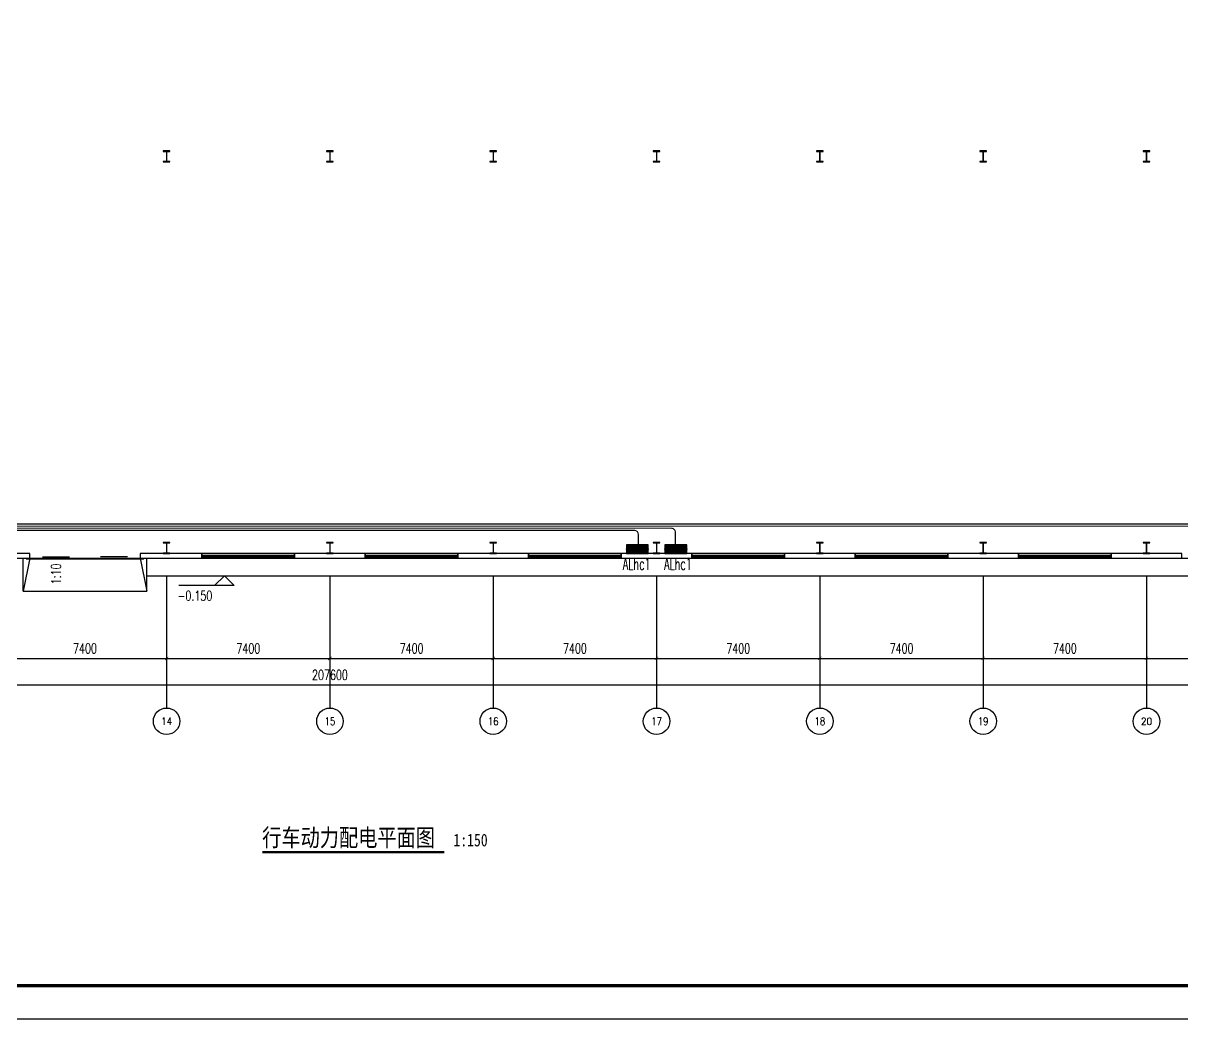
# Model space of a CAD drawing. Extents: x 1751103 to 2598738, y -609732 to 659428.
# Drawn here: x 2197548 to 2250048, y -166613 to -121485 of the extents above; entities that cross this region are included whole.
import ezdxf
from ezdxf.enums import TextEntityAlignment as Align

# ---------------------------------------------------------------- set-up
doc = ezdxf.new("R2010")
doc.units = 0
doc.header["$LTSCALE"] = 1000
doc.header["$MEASUREMENT"] = 0
doc.layers.get('0').update_dxf_attribs({"linetype": 'CONTINUOUS'})
doc.layers.get('DEFPOINTS').update_dxf_attribs({"linetype": 'CONTINUOUS'})
for name, color, linetype in [('AXIS', 3, 'CONTINUOUS'), ('AXIS_TEXT', 7, 'CONTINUOUS'), ('COLUMN', 99, 'CONTINUOUS'), ('DIM_ELEV', 3, 'CONTINUOUS'), ('DIM_SYMB', 3, 'CONTINUOUS'), ('EQUIP-箱柜', 3, 'CONTINUOUS'), ('GROUND', 2, 'CONTINUOUS'), ('PUB_TEXT', 7, 'CONTINUOUS'), ('PUB_TITLE', 4, 'CONTINUOUS'), ('STAIR', 2, 'CONTINUOUS'), ('TEL_SYMB', 3, 'CONTINUOUS'), ('TEL_TEXT', 7, 'CONTINUOUS'), ('WALL', 9, 'CONTINUOUS'), ('WINDOW', 99, 'CONTINUOUS'), ('WIRE-照明', 1, 'CONTINUOUS')]:
    doc.layers.add(name, color=color, linetype=linetype)
doc.styles.add('_TCH_AXIS', font='COMPLEX', dxfattribs={"bigfont": 'GBCBIG'})
doc.styles.add('_TCH_DIM', font='SIMPLEX', dxfattribs={"bigfont": 'GBCBIG'})
doc.styles.add('_TCH_LABEL', font='COMPLEX', dxfattribs={"bigfont": 'GBCBIG'})
doc.styles.add('COMPLEX', font='COMPLEX')
doc.styles.add('DIM_FONT', font='SIMPLEX', dxfattribs={"width": 0.7, "bigfont": 'GBCBIG'})
doc.styles.add('STY53', font='COMPLEX', dxfattribs={"width": 0.6, "bigfont": 'HZTXT'})
doc.styles.add('新宋体', font='', dxfattribs={"width": 0.8})
doc.styles.get('新宋体').set_extended_font_data('NSimSun')
doc.dimstyles.new('DIMN150', dxfattribs={"dimscale": 1.5, "dimtxt": 300, "dimasz": 100, "dimexe": 250, "dimexo": 300, "dimgap": 150, "dimtad": 1, "dimdec": 0, "dimzin": 0, "dimtxsty": 'DIM_FONT', "dimblk": 'ARCHTICK', "dimcen": 0.09, "dimclrt": 7, "dimazin": 3, "dimtfac": 1, "dimtdec": 0, "dimtix": 1, "dimtmove": 0, "dimatfit": 3, "dimtolj": 1, "dimtzin": 0})

# ---------------------------------------------------------------- blocks, each defined once
blk = doc.blocks.new('$DORLIB2D$00000130')
at = {"color": 0, "linetype": 'CONTINUOUS'}
for p, q in [((-0.533, 0.66), (-0.533, 0.513)), ((0, 0.66), (-0.533, 0.66)), ((0, 0.513), (0, 0.66)), ((0.533, 0.66), (0, 0.66)), ((0.533, 0.66), (0.533, 0.513)), ((0, 0.513), (-0.533, 0.513)), ((0.533, 0.513), (0, 0.513)), ((-0.385, 0.269), (-0.14, 0.269)), ((-0.385, 0.269), (-0.3, 0.214)), ((-0.3, 0.214), (-0.3, 0.269)), ((0.385, 0.269), (0.14, 0.269)), ((0.3, 0.214), (0.3, 0.269)), ((0.385, 0.269), (0.3, 0.214))]:
    blk.add_line(p, q, dxfattribs=at)
blk = doc.blocks.new('$WINLIB2D$00000001')
for p, q in [((-0.5, 0.5), (0.5, 0.5)), ((-0.5, 0.5), (-0.5, -0.5)), ((0.5, -0.5), (0.5, 0.5)), ((0.5, 0.167), (-0.5, 0.167)), ((0.5, -0.167), (-0.5, -0.167)), ((-0.5, -0.5), (0.5, -0.5))]:
    blk.add_line(p, q)
blk = doc.blocks.new('_AXISO')
blk.add_circle((0, 0), 0.5)
at = {"layer": 'AXIS_TEXT', "style": 'COMPLEX', "width": 1.041667}
blk.add_attdef('A', text='', height=0.56, dxfattribs=at).set_placement((-0.25, -0.28), (0.25, -0.28), align=Align.FIT)
blk = doc.blocks.new('_ARCHTICK')
at = {"color": 0, "linetype": 'BYBLOCK', "const_width": 0.15}
blk.add_lwpolyline([(-0.5, -0.5), (0.5, 0.5)], dxfattribs=at)
blk = doc.blocks.new('*D46')
at = {"layer": 'AXIS', "color": 0}
for p, q in [((2107648, 43042), (2107648, 38167)), ((2315248, 43042), (2315248, 38167)), ((2107648, 38542), (2315248, 38542))]:
    blk.add_line(p, q, dxfattribs=at)
at = {"layer": 'DEFPOINTS', "color": 0}
for p in [(2107648, 43492), (2315248, 43492), (2315248, 38542)]:
    blk.add_point(p, dxfattribs=at)
at = {"layer": 'AXIS', "color": 0, "xscale": 150, "yscale": 150, "zscale": 150, "rotation": 180}
blk.add_blockref('_ARCHTICK', (2107648, 38542), dxfattribs=at)
at = {"layer": 'AXIS', "color": 0, "xscale": 150, "yscale": 150, "zscale": 150}
blk.add_blockref('_ARCHTICK', (2315248, 38542), dxfattribs=at)
at = {"layer": 'AXIS', "color": 7, "insert": (2211448, 38992), "char_height": 450, "attachment_point": 5, "style": 'DIM_FONT'}
blk.add_mtext('\\A1;207600', dxfattribs=at)
blk = doc.blocks.new('*D60')
at = {"layer": 'AXIS', "color": 0}
for p, q in [((2196648, 43042), (2196648, 39367)), ((2204048, 43042), (2204048, 39367)), ((2196648, 39742), (2204048, 39742))]:
    blk.add_line(p, q, dxfattribs=at)
at = {"layer": 'DEFPOINTS', "color": 0}
for p in [(2196648, 43492), (2204048, 43492), (2204048, 39742)]:
    blk.add_point(p, dxfattribs=at)
at = {"layer": 'AXIS', "color": 0, "xscale": 150, "yscale": 150, "zscale": 150, "rotation": 180}
blk.add_blockref('_ARCHTICK', (2196648, 39742), dxfattribs=at)
at = {"layer": 'AXIS', "color": 0, "xscale": 150, "yscale": 150, "zscale": 150}
blk.add_blockref('_ARCHTICK', (2204048, 39742), dxfattribs=at)
at = {"layer": 'AXIS', "color": 7, "insert": (2200348, 40192), "char_height": 450, "attachment_point": 5, "style": 'DIM_FONT'}
blk.add_mtext('\\A1;7400', dxfattribs=at)
blk = doc.blocks.new('*D61')
at = {"layer": 'AXIS', "color": 0}
for p, q in [((2204048, 43042), (2204048, 39367)), ((2211448, 43042), (2211448, 39367)), ((2204048, 39742), (2211448, 39742))]:
    blk.add_line(p, q, dxfattribs=at)
at = {"layer": 'DEFPOINTS', "color": 0}
for p in [(2204048, 43492), (2211448, 43492), (2211448, 39742)]:
    blk.add_point(p, dxfattribs=at)
at = {"layer": 'AXIS', "color": 0, "xscale": 150, "yscale": 150, "zscale": 150, "rotation": 180}
blk.add_blockref('_ARCHTICK', (2204048, 39742), dxfattribs=at)
at = {"layer": 'AXIS', "color": 0, "xscale": 150, "yscale": 150, "zscale": 150}
blk.add_blockref('_ARCHTICK', (2211448, 39742), dxfattribs=at)
at = {"layer": 'AXIS', "color": 7, "insert": (2207748, 40192), "char_height": 450, "attachment_point": 5, "style": 'DIM_FONT'}
blk.add_mtext('\\A1;7400', dxfattribs=at)
blk = doc.blocks.new('*D62')
at = {"layer": 'AXIS', "color": 0}
for p, q in [((2211448, 43042), (2211448, 39367)), ((2218848, 43042), (2218848, 39367)), ((2211448, 39742), (2218848, 39742))]:
    blk.add_line(p, q, dxfattribs=at)
at = {"layer": 'DEFPOINTS', "color": 0}
for p in [(2211448, 43492), (2218848, 43492), (2218848, 39742)]:
    blk.add_point(p, dxfattribs=at)
at = {"layer": 'AXIS', "color": 0, "xscale": 150, "yscale": 150, "zscale": 150, "rotation": 180}
blk.add_blockref('_ARCHTICK', (2211448, 39742), dxfattribs=at)
at = {"layer": 'AXIS', "color": 0, "xscale": 150, "yscale": 150, "zscale": 150}
blk.add_blockref('_ARCHTICK', (2218848, 39742), dxfattribs=at)
at = {"layer": 'AXIS', "color": 7, "insert": (2215148, 40192), "char_height": 450, "attachment_point": 5, "style": 'DIM_FONT'}
blk.add_mtext('\\A1;7400', dxfattribs=at)
blk = doc.blocks.new('*D63')
at = {"layer": 'AXIS', "color": 0}
for p, q in [((2218848, 43042), (2218848, 39367)), ((2226248, 43042), (2226248, 39367)), ((2218848, 39742), (2226248, 39742))]:
    blk.add_line(p, q, dxfattribs=at)
at = {"layer": 'DEFPOINTS', "color": 0}
for p in [(2218848, 43492), (2226248, 43492), (2226248, 39742)]:
    blk.add_point(p, dxfattribs=at)
at = {"layer": 'AXIS', "color": 0, "xscale": 150, "yscale": 150, "zscale": 150, "rotation": 180}
blk.add_blockref('_ARCHTICK', (2218848, 39742), dxfattribs=at)
at = {"layer": 'AXIS', "color": 0, "xscale": 150, "yscale": 150, "zscale": 150}
blk.add_blockref('_ARCHTICK', (2226248, 39742), dxfattribs=at)
at = {"layer": 'AXIS', "color": 7, "insert": (2222548, 40192), "char_height": 450, "attachment_point": 5, "style": 'DIM_FONT'}
blk.add_mtext('\\A1;7400', dxfattribs=at)
blk = doc.blocks.new('*D64')
at = {"layer": 'AXIS', "color": 0}
for p, q in [((2226248, 43042), (2226248, 39367)), ((2233648, 43042), (2233648, 39367)), ((2226248, 39742), (2233648, 39742))]:
    blk.add_line(p, q, dxfattribs=at)
at = {"layer": 'DEFPOINTS', "color": 0}
for p in [(2226248, 43492), (2233648, 43492), (2233648, 39742)]:
    blk.add_point(p, dxfattribs=at)
at = {"layer": 'AXIS', "color": 0, "xscale": 150, "yscale": 150, "zscale": 150, "rotation": 180}
blk.add_blockref('_ARCHTICK', (2226248, 39742), dxfattribs=at)
at = {"layer": 'AXIS', "color": 0, "xscale": 150, "yscale": 150, "zscale": 150}
blk.add_blockref('_ARCHTICK', (2233648, 39742), dxfattribs=at)
at = {"layer": 'AXIS', "color": 7, "insert": (2229948, 40192), "char_height": 450, "attachment_point": 5, "style": 'DIM_FONT'}
blk.add_mtext('\\A1;7400', dxfattribs=at)
blk = doc.blocks.new('*D65')
at = {"layer": 'AXIS', "color": 0}
for p, q in [((2233648, 43042), (2233648, 39367)), ((2241048, 43042), (2241048, 39367)), ((2233648, 39742), (2241048, 39742))]:
    blk.add_line(p, q, dxfattribs=at)
at = {"layer": 'DEFPOINTS', "color": 0}
for p in [(2233648, 43492), (2241048, 43492), (2241048, 39742)]:
    blk.add_point(p, dxfattribs=at)
at = {"layer": 'AXIS', "color": 0, "xscale": 150, "yscale": 150, "zscale": 150, "rotation": 180}
blk.add_blockref('_ARCHTICK', (2233648, 39742), dxfattribs=at)
at = {"layer": 'AXIS', "color": 0, "xscale": 150, "yscale": 150, "zscale": 150}
blk.add_blockref('_ARCHTICK', (2241048, 39742), dxfattribs=at)
at = {"layer": 'AXIS', "color": 7, "insert": (2237348, 40192), "char_height": 450, "attachment_point": 5, "style": 'DIM_FONT'}
blk.add_mtext('\\A1;7400', dxfattribs=at)
blk = doc.blocks.new('*D66')
at = {"layer": 'AXIS', "color": 0}
for p, q in [((2241048, 43042), (2241048, 39367)), ((2248448, 43042), (2248448, 39367)), ((2241048, 39742), (2248448, 39742))]:
    blk.add_line(p, q, dxfattribs=at)
at = {"layer": 'DEFPOINTS', "color": 0}
for p in [(2241048, 43492), (2248448, 43492), (2248448, 39742)]:
    blk.add_point(p, dxfattribs=at)
at = {"layer": 'AXIS', "color": 0, "xscale": 150, "yscale": 150, "zscale": 150, "rotation": 180}
blk.add_blockref('_ARCHTICK', (2241048, 39742), dxfattribs=at)
at = {"layer": 'AXIS', "color": 0, "xscale": 150, "yscale": 150, "zscale": 150}
blk.add_blockref('_ARCHTICK', (2248448, 39742), dxfattribs=at)
at = {"layer": 'AXIS', "color": 7, "insert": (2244748, 40192), "char_height": 450, "attachment_point": 5, "style": 'DIM_FONT'}
blk.add_mtext('\\A1;7400', dxfattribs=at)
blk = doc.blocks.new('*D67')
at = {"layer": 'AXIS', "color": 0}
for p, q in [((2248448, 43042), (2248448, 39367)), ((2255848, 43042), (2255848, 39367)), ((2248448, 39742), (2255848, 39742))]:
    blk.add_line(p, q, dxfattribs=at)
at = {"layer": 'DEFPOINTS', "color": 0}
for p in [(2248448, 43492), (2255848, 43492), (2255848, 39742)]:
    blk.add_point(p, dxfattribs=at)
at = {"layer": 'AXIS', "color": 0, "xscale": 150, "yscale": 150, "zscale": 150, "rotation": 180}
blk.add_blockref('_ARCHTICK', (2248448, 39742), dxfattribs=at)
at = {"layer": 'AXIS', "color": 0, "xscale": 150, "yscale": 150, "zscale": 150}
blk.add_blockref('_ARCHTICK', (2255848, 39742), dxfattribs=at)
at = {"layer": 'AXIS', "color": 7, "insert": (2252148, 40192), "char_height": 450, "attachment_point": 5, "style": 'DIM_FONT'}
blk.add_mtext('\\A1;7400', dxfattribs=at)
blk = doc.blocks.new('*X22')
at = {"color": 0}
for p, q in [((-250, 33), (-83, 200)), ((-250, 68), (-118, 200)), ((-250, 104), (-154, 200)), ((-250, 139), (-189, 200)), ((-250, 174), (-224, 200)), ((-247, 0), (-47, 200)), ((-212, 0), (-12, 200)), ((-177, 0), (23, 200)), ((-141, 0), (59, 200)), ((-106, 0), (94, 200)), ((-71, 0), (129, 200)), ((-35, 0), (165, 200)), ((0, 0), (200, 200)), ((35, 0), (235, 200)), ((71, 0), (250, 179)), ((106, 0), (250, 144)), ((141, 0), (250, 109)), ((177, 0), (250, 73)), ((212, 0), (250, 38)), ((247, 0), (250, 3))]:
    blk.add_line(p, q, dxfattribs=at)
blk = doc.blocks.new('$EQUIP$00001421')
for p, q in [((0.75, 0.6), (-0.75, 0.6)), ((-0.75, 0.6), (-0.75, 0)), ((-0.75, 0), (0.75, 0)), ((0.75, 0), (0.75, 0.6))]:
    blk.add_line(p, q)
at = {"const_width": 0.6}
blk.add_lwpolyline([(-0.75, 0.3), (0.75, 0.3)], dxfattribs=at)
for p in [(-0.75, 0.3), (0, 0.6), (0, 0), (0.75, 0.3)]:
    blk.add_point(p)
at = {"xscale": 0.00300000000061118, "yscale": 0.00300000000061118, "zscale": 0.003}
blk.add_blockref('*X22', (0, 0), dxfattribs=at)
at = {"style": '_TCH_LABEL', "flags": 9}
blk.add_attdef('A', (0, 0), '', height=0.00002, dxfattribs=at)
blk = doc.blocks.new('W2')
at = {"layer": 'AXIS', "color": 8}
for p, q in [((2204047.9, 43491.5), (2204047.9, 37491.5)), ((2211447.9, 43491.5), (2211447.9, 37491.5)), ((2218847.9, 43491.5), (2218847.9, 37491.5)), ((2226247.9, 43491.5), (2226247.9, 37491.5)), ((2233647.9, 43491.5), (2233647.9, 37491.5)), ((2241047.9, 43491.5), (2241047.9, 37491.5)), ((2248447.9, 43491.5), (2248447.9, 37491.5))]:
    blk.add_line(p, q, dxfattribs=at)
at = {"layer": 'COLUMN', "color": 8}
for p, q in [((2204197.9, 62741.5), (2203897.9, 62741.5)), ((2203897.9, 62741.5), (2203897.9, 62723.5)), ((2203897.9, 62723.5), (2204037.9, 62723.5)), ((2204037.9, 62723.5), (2204042.9, 62718.5)), ((2204042.9, 62718.5), (2204042.9, 62264.5)), ((2204052.9, 62718.5), (2204057.9, 62723.5)), ((2204052.9, 62264.5), (2204052.9, 62718.5)), ((2204057.9, 62723.5), (2204197.9, 62723.5)), ((2204197.9, 62723.5), (2204197.9, 62741.5)), ((2211597.9, 62741.5), (2211297.9, 62741.5)), ((2211297.9, 62741.5), (2211297.9, 62723.5)), ((2211297.9, 62723.5), (2211437.9, 62723.5)), ((2211437.9, 62723.5), (2211442.9, 62718.5)), ((2211442.9, 62718.5), (2211442.9, 62264.5)), ((2211452.9, 62718.5), (2211457.9, 62723.5)), ((2211452.9, 62264.5), (2211452.9, 62718.5)), ((2211457.9, 62723.5), (2211597.9, 62723.5)), ((2211597.9, 62723.5), (2211597.9, 62741.5)), ((2218997.9, 62741.5), (2218697.9, 62741.5)), ((2218697.9, 62741.5), (2218697.9, 62723.5)), ((2218697.9, 62723.5), (2218837.9, 62723.5)), ((2218837.9, 62723.5), (2218842.9, 62718.5)), ((2218842.9, 62718.5), (2218842.9, 62264.5)), ((2218852.9, 62718.5), (2218857.9, 62723.5)), ((2218852.9, 62264.5), (2218852.9, 62718.5)), ((2218857.9, 62723.5), (2218997.9, 62723.5)), ((2218997.9, 62723.5), (2218997.9, 62741.5)), ((2226397.9, 62741.5), (2226097.9, 62741.5)), ((2226097.9, 62741.5), (2226097.9, 62723.5)), ((2226097.9, 62723.5), (2226237.9, 62723.5)), ((2226237.9, 62723.5), (2226242.9, 62718.5)), ((2226242.9, 62718.5), (2226242.9, 62264.5)), ((2226252.9, 62718.5), (2226257.9, 62723.5)), ((2226252.9, 62264.5), (2226252.9, 62718.5)), ((2226257.9, 62723.5), (2226397.9, 62723.5)), ((2226397.9, 62723.5), (2226397.9, 62741.5)), ((2233797.9, 62741.5), (2233497.9, 62741.5)), ((2233497.9, 62741.5), (2233497.9, 62723.5)), ((2233497.9, 62723.5), (2233637.9, 62723.5)), ((2233637.9, 62723.5), (2233642.9, 62718.5)), ((2233642.9, 62718.5), (2233642.9, 62264.5)), ((2233652.9, 62718.5), (2233657.9, 62723.5)), ((2233652.9, 62264.5), (2233652.9, 62718.5)), ((2233657.9, 62723.5), (2233797.9, 62723.5)), ((2233797.9, 62723.5), (2233797.9, 62741.5)), ((2241197.9, 62741.5), (2240897.9, 62741.5)), ((2240897.9, 62741.5), (2240897.9, 62723.5)), ((2240897.9, 62723.5), (2241037.9, 62723.5)), ((2241037.9, 62723.5), (2241042.9, 62718.5)), ((2241042.9, 62718.5), (2241042.9, 62264.5)), ((2241052.9, 62718.5), (2241057.9, 62723.5)), ((2241052.9, 62264.5), (2241052.9, 62718.5)), ((2241057.9, 62723.5), (2241197.9, 62723.5)), ((2241197.9, 62723.5), (2241197.9, 62741.5)), ((2248597.9, 62741.5), (2248297.9, 62741.5)), ((2248297.9, 62741.5), (2248297.9, 62723.5)), ((2248297.9, 62723.5), (2248437.9, 62723.5)), ((2248437.9, 62723.5), (2248442.9, 62718.5)), ((2248442.9, 62718.5), (2248442.9, 62264.5)), ((2248452.9, 62718.5), (2248457.9, 62723.5)), ((2248452.9, 62264.5), (2248452.9, 62718.5)), ((2248457.9, 62723.5), (2248597.9, 62723.5)), ((2248597.9, 62723.5), (2248597.9, 62741.5)), ((2204037.9, 62259.5), (2203897.9, 62259.5)), ((2203897.9, 62259.5), (2203897.9, 62241.5)), ((2203897.9, 62241.5), (2204197.9, 62241.5)), ((2204042.9, 62264.5), (2204037.9, 62259.5)), ((2204057.9, 62259.5), (2204052.9, 62264.5)), ((2204197.9, 62259.5), (2204057.9, 62259.5)), ((2204197.9, 62241.5), (2204197.9, 62259.5)), ((2211437.9, 62259.5), (2211297.9, 62259.5)), ((2211297.9, 62259.5), (2211297.9, 62241.5)), ((2211297.9, 62241.5), (2211597.9, 62241.5)), ((2211442.9, 62264.5), (2211437.9, 62259.5)), ((2211457.9, 62259.5), (2211452.9, 62264.5)), ((2211597.9, 62259.5), (2211457.9, 62259.5)), ((2211597.9, 62241.5), (2211597.9, 62259.5)), ((2218837.9, 62259.5), (2218697.9, 62259.5)), ((2218697.9, 62259.5), (2218697.9, 62241.5)), ((2218697.9, 62241.5), (2218997.9, 62241.5)), ((2218842.9, 62264.5), (2218837.9, 62259.5)), ((2218857.9, 62259.5), (2218852.9, 62264.5)), ((2218997.9, 62259.5), (2218857.9, 62259.5)), ((2218997.9, 62241.5), (2218997.9, 62259.5)), ((2226237.9, 62259.5), (2226097.9, 62259.5)), ((2226097.9, 62259.5), (2226097.9, 62241.5)), ((2226097.9, 62241.5), (2226397.9, 62241.5)), ((2226242.9, 62264.5), (2226237.9, 62259.5)), ((2226257.9, 62259.5), (2226252.9, 62264.5)), ((2226397.9, 62259.5), (2226257.9, 62259.5)), ((2226397.9, 62241.5), (2226397.9, 62259.5)), ((2233637.9, 62259.5), (2233497.9, 62259.5)), ((2233497.9, 62259.5), (2233497.9, 62241.5)), ((2233497.9, 62241.5), (2233797.9, 62241.5)), ((2233642.9, 62264.5), (2233637.9, 62259.5)), ((2233657.9, 62259.5), (2233652.9, 62264.5)), ((2233797.9, 62259.5), (2233657.9, 62259.5)), ((2233797.9, 62241.5), (2233797.9, 62259.5)), ((2241037.9, 62259.5), (2240897.9, 62259.5)), ((2240897.9, 62259.5), (2240897.9, 62241.5)), ((2240897.9, 62241.5), (2241197.9, 62241.5)), ((2241042.9, 62264.5), (2241037.9, 62259.5)), ((2241057.9, 62259.5), (2241052.9, 62264.5)), ((2241197.9, 62259.5), (2241057.9, 62259.5)), ((2241197.9, 62241.5), (2241197.9, 62259.5)), ((2248437.9, 62259.5), (2248297.9, 62259.5)), ((2248297.9, 62259.5), (2248297.9, 62241.5)), ((2248297.9, 62241.5), (2248597.9, 62241.5)), ((2248442.9, 62264.5), (2248437.9, 62259.5)), ((2248457.9, 62259.5), (2248452.9, 62264.5)), ((2248597.9, 62259.5), (2248457.9, 62259.5)), ((2248597.9, 62241.5), (2248597.9, 62259.5)), ((2204197.9, 44991.5), (2203897.9, 44991.5)), ((2203897.9, 44991.5), (2203897.9, 44973.5)), ((2203897.9, 44973.5), (2204037.9, 44973.5)), ((2204037.9, 44973.5), (2204042.9, 44968.5)), ((2204042.9, 44968.5), (2204042.9, 44514.5)), ((2204052.9, 44968.5), (2204057.9, 44973.5)), ((2204052.9, 44514.5), (2204052.9, 44968.5)), ((2204057.9, 44973.5), (2204197.9, 44973.5)), ((2204197.9, 44973.5), (2204197.9, 44991.5)), ((2211597.9, 44991.5), (2211297.9, 44991.5)), ((2211297.9, 44991.5), (2211297.9, 44973.5)), ((2211297.9, 44973.5), (2211437.9, 44973.5)), ((2211437.9, 44973.5), (2211442.9, 44968.5)), ((2211442.9, 44968.5), (2211442.9, 44514.5)), ((2211452.9, 44968.5), (2211457.9, 44973.5)), ((2211452.9, 44514.5), (2211452.9, 44968.5)), ((2211457.9, 44973.5), (2211597.9, 44973.5)), ((2211597.9, 44973.5), (2211597.9, 44991.5)), ((2218997.9, 44991.5), (2218697.9, 44991.5)), ((2218697.9, 44991.5), (2218697.9, 44973.5)), ((2218697.9, 44973.5), (2218837.9, 44973.5)), ((2218837.9, 44973.5), (2218842.9, 44968.5)), ((2218842.9, 44968.5), (2218842.9, 44514.5)), ((2218852.9, 44968.5), (2218857.9, 44973.5)), ((2218852.9, 44514.5), (2218852.9, 44968.5)), ((2218857.9, 44973.5), (2218997.9, 44973.5)), ((2218997.9, 44973.5), (2218997.9, 44991.5)), ((2226397.9, 44991.5), (2226097.9, 44991.5)), ((2226097.9, 44991.5), (2226097.9, 44973.5)), ((2226097.9, 44973.5), (2226237.9, 44973.5)), ((2226237.9, 44973.5), (2226242.9, 44968.5)), ((2226242.9, 44968.5), (2226242.9, 44514.5)), ((2226252.9, 44968.5), (2226257.9, 44973.5)), ((2226252.9, 44514.5), (2226252.9, 44968.5)), ((2226257.9, 44973.5), (2226397.9, 44973.5)), ((2226397.9, 44973.5), (2226397.9, 44991.5)), ((2233797.9, 44991.5), (2233497.9, 44991.5)), ((2233497.9, 44991.5), (2233497.9, 44973.5)), ((2233497.9, 44973.5), (2233637.9, 44973.5)), ((2233637.9, 44973.5), (2233642.9, 44968.5)), ((2233642.9, 44968.5), (2233642.9, 44514.5)), ((2233652.9, 44968.5), (2233657.9, 44973.5)), ((2233652.9, 44514.5), (2233652.9, 44968.5)), ((2233657.9, 44973.5), (2233797.9, 44973.5)), ((2233797.9, 44973.5), (2233797.9, 44991.5)), ((2241197.9, 44991.5), (2240897.9, 44991.5)), ((2240897.9, 44991.5), (2240897.9, 44973.5)), ((2240897.9, 44973.5), (2241037.9, 44973.5)), ((2241037.9, 44973.5), (2241042.9, 44968.5)), ((2241042.9, 44968.5), (2241042.9, 44514.5)), ((2241052.9, 44968.5), (2241057.9, 44973.5)), ((2241052.9, 44514.5), (2241052.9, 44968.5)), ((2241057.9, 44973.5), (2241197.9, 44973.5)), ((2241197.9, 44973.5), (2241197.9, 44991.5)), ((2248597.9, 44991.5), (2248297.9, 44991.5)), ((2248297.9, 44991.5), (2248297.9, 44973.5)), ((2248297.9, 44973.5), (2248437.9, 44973.5)), ((2248437.9, 44973.5), (2248442.9, 44968.5)), ((2248442.9, 44968.5), (2248442.9, 44514.5)), ((2248452.9, 44968.5), (2248457.9, 44973.5)), ((2248452.9, 44514.5), (2248452.9, 44968.5)), ((2248457.9, 44973.5), (2248597.9, 44973.5)), ((2248597.9, 44973.5), (2248597.9, 44991.5)), ((2204037.9, 44509.5), (2203897.9, 44509.5)), ((2203897.9, 44509.5), (2203897.9, 44491.5)), ((2203897.9, 44491.5), (2204197.9, 44491.5)), ((2204042.9, 44514.5), (2204037.9, 44509.5)), ((2204057.9, 44509.5), (2204052.9, 44514.5)), ((2204197.9, 44509.5), (2204057.9, 44509.5)), ((2204197.9, 44491.5), (2204197.9, 44509.5)), ((2211437.9, 44509.5), (2211297.9, 44509.5)), ((2211297.9, 44509.5), (2211297.9, 44491.5)), ((2211297.9, 44491.5), (2211597.9, 44491.5)), ((2211442.9, 44514.5), (2211437.9, 44509.5)), ((2211457.9, 44509.5), (2211452.9, 44514.5)), ((2211597.9, 44509.5), (2211457.9, 44509.5)), ((2211597.9, 44491.5), (2211597.9, 44509.5)), ((2218837.9, 44509.5), (2218697.9, 44509.5)), ((2218697.9, 44509.5), (2218697.9, 44491.5)), ((2218697.9, 44491.5), (2218997.9, 44491.5)), ((2218842.9, 44514.5), (2218837.9, 44509.5)), ((2218857.9, 44509.5), (2218852.9, 44514.5)), ((2218997.9, 44509.5), (2218857.9, 44509.5)), ((2218997.9, 44491.5), (2218997.9, 44509.5)), ((2226237.9, 44509.5), (2226097.9, 44509.5)), ((2226097.9, 44509.5), (2226097.9, 44491.5)), ((2226097.9, 44491.5), (2226397.9, 44491.5)), ((2226242.9, 44514.5), (2226237.9, 44509.5)), ((2226257.9, 44509.5), (2226252.9, 44514.5)), ((2226397.9, 44509.5), (2226257.9, 44509.5)), ((2226397.9, 44491.5), (2226397.9, 44509.5)), ((2233637.9, 44509.5), (2233497.9, 44509.5)), ((2233497.9, 44509.5), (2233497.9, 44491.5)), ((2233497.9, 44491.5), (2233797.9, 44491.5)), ((2233642.9, 44514.5), (2233637.9, 44509.5)), ((2233657.9, 44509.5), (2233652.9, 44514.5)), ((2233797.9, 44509.5), (2233657.9, 44509.5)), ((2233797.9, 44491.5), (2233797.9, 44509.5)), ((2241037.9, 44509.5), (2240897.9, 44509.5)), ((2240897.9, 44509.5), (2240897.9, 44491.5)), ((2240897.9, 44491.5), (2241197.9, 44491.5)), ((2241042.9, 44514.5), (2241037.9, 44509.5)), ((2241057.9, 44509.5), (2241052.9, 44514.5)), ((2241197.9, 44509.5), (2241057.9, 44509.5)), ((2241197.9, 44491.5), (2241197.9, 44509.5)), ((2248437.9, 44509.5), (2248297.9, 44509.5)), ((2248297.9, 44509.5), (2248297.9, 44491.5)), ((2248297.9, 44491.5), (2248597.9, 44491.5)), ((2248442.9, 44514.5), (2248437.9, 44509.5)), ((2248457.9, 44509.5), (2248452.9, 44514.5)), ((2248597.9, 44509.5), (2248457.9, 44509.5)), ((2248597.9, 44491.5), (2248597.9, 44509.5))]:
    blk.add_line(p, q, dxfattribs=at)
at = {"layer": 'DIM_ELEV', "color": 8}
for p, q in [((2206665.3, 43491.5), (2206215.3, 43041.5)), ((2206665.3, 43491.5), (2207115.3, 43041.5)), ((2207115.3, 43041.5), (2204595.3, 43041.5))]:
    blk.add_line(p, q, dxfattribs=at)
at = {"layer": 'DIM_SYMB', "color": 8}
blk.add_lwpolyline([(2199419.3, 44041, 0, 0, 0), (2199419.3, 43517.5, 120, 0, 0), (2199419.3, 43067.5, 0, 0, 0)], format="xyseb", dxfattribs=at)
at = {"layer": 'GROUND', "color": 8}
for p, q in [((2203147.9, 44291.5), (2315247.9, 44291.5)), ((2203147.9, 43491.5), (2316047.9, 43491.5))]:
    blk.add_line(p, q, dxfattribs=at)
at = {"layer": 'STAIR', "color": 8}
for p, q in [((2197547.9, 42791.5), (2197547.9, 44291.5)), ((2197547.9, 44291.5), (2203147.9, 44291.5)), ((2197847.9, 44291.5), (2197547.9, 42791.5)), ((2202847.9, 44291.5), (2203147.9, 42791.5)), ((2203147.9, 42791.5), (2203147.9, 44291.5)), ((2197547.9, 42791.5), (2203147.9, 42791.5))]:
    blk.add_line(p, q, dxfattribs=at)
at = {"layer": 'WALL', "color": 8}
for p, q in [((2196647.9, 44291.5), (2197847.9, 44291.5)), ((2197847.9, 44491.5), (2196797.9, 44491.5)), ((2197847.9, 44291.5), (2197847.9, 44491.5)), ((2203897.9, 44491.5), (2202847.9, 44491.5)), ((2202847.9, 44491.5), (2202847.9, 44291.5)), ((2202847.9, 44291.5), (2204047.9, 44291.5)), ((2204047.9, 44291.5), (2205647.9, 44291.5)), ((2205647.9, 44491.5), (2204197.9, 44491.5)), ((2205647.9, 44291.5), (2205647.9, 44491.5)), ((2211297.9, 44491.5), (2209847.9, 44491.5)), ((2209847.9, 44491.5), (2209847.9, 44291.5)), ((2209847.9, 44291.5), (2211447.9, 44291.5)), ((2211447.9, 44291.5), (2213047.9, 44291.5)), ((2213047.9, 44491.5), (2211597.9, 44491.5)), ((2213047.9, 44291.5), (2213047.9, 44491.5)), ((2218697.9, 44491.5), (2217247.9, 44491.5)), ((2217247.9, 44491.5), (2217247.9, 44291.5)), ((2217247.9, 44291.5), (2218847.9, 44291.5)), ((2218847.9, 44291.5), (2220447.9, 44291.5)), ((2220447.9, 44491.5), (2218997.9, 44491.5)), ((2220447.9, 44291.5), (2220447.9, 44491.5)), ((2226097.9, 44491.5), (2224647.9, 44491.5)), ((2224647.9, 44491.5), (2224647.9, 44291.5)), ((2224647.9, 44291.5), (2226247.9, 44291.5)), ((2226247.9, 44291.5), (2227847.9, 44291.5)), ((2227847.9, 44491.5), (2226397.9, 44491.5)), ((2227847.9, 44291.5), (2227847.9, 44491.5)), ((2233497.9, 44491.5), (2232047.9, 44491.5)), ((2232047.9, 44491.5), (2232047.9, 44291.5)), ((2232047.9, 44291.5), (2233647.9, 44291.5)), ((2233647.9, 44291.5), (2235247.9, 44291.5)), ((2235247.9, 44491.5), (2233797.9, 44491.5)), ((2235247.9, 44291.5), (2235247.9, 44491.5)), ((2240897.9, 44491.5), (2239447.9, 44491.5)), ((2239447.9, 44491.5), (2239447.9, 44291.5)), ((2239447.9, 44291.5), (2241047.9, 44291.5)), ((2241047.9, 44291.5), (2242647.9, 44291.5)), ((2242647.9, 44491.5), (2241197.9, 44491.5)), ((2242647.9, 44291.5), (2242647.9, 44491.5)), ((2248297.9, 44491.5), (2246847.9, 44491.5)), ((2246847.9, 44491.5), (2246847.9, 44291.5)), ((2246847.9, 44291.5), (2248447.9, 44291.5)), ((2248447.9, 44291.5), (2250047.9, 44291.5)), ((2250047.9, 44491.5), (2248597.9, 44491.5)), ((2250047.9, 44291.5), (2250047.9, 44491.5))]:
    blk.add_line(p, q, dxfattribs=at)
at = {"layer": 'AXIS', "color": 8}
ref = blk.add_blockref('_AXISO', (2204047.9, 36891.5), dxfattribs=dict(at, xscale=1200, yscale=1200, zscale=1200))
ref.add_attrib('A', '14', dxfattribs={"layer": 'AXIS_TEXT', "color": 8, "height": 333.98, "style": '_TCH_AXIS'}).set_placement((2203801.4, 36724.5), (2204294.4, 36724.5), align=Align.FIT)
ref = blk.add_blockref('_AXISO', (2211447.9, 36891.5), dxfattribs=dict(at, xscale=1200, yscale=1200, zscale=1200))
ref.add_attrib('A', '15', dxfattribs={"layer": 'AXIS_TEXT', "color": 8, "height": 340.8, "style": '_TCH_AXIS', "width": 1.034483}).set_placement((2211204.4, 36721.1), (2211691.3, 36721.1), align=Align.FIT)
ref = blk.add_blockref('_AXISO', (2218847.9, 36891.5), dxfattribs=dict(at, xscale=1200, yscale=1200, zscale=1200))
ref.add_attrib('A', '16', dxfattribs={"layer": 'AXIS_TEXT', "color": 8, "height": 347.88, "style": '_TCH_AXIS'}).set_placement((2218607.7, 36717.6), (2219088.1, 36717.6), align=Align.FIT)
ref = blk.add_blockref('_AXISO', (2226247.9, 36891.5), dxfattribs=dict(at, xscale=1200, yscale=1200, zscale=1200))
ref.add_attrib('A', '17', dxfattribs={"layer": 'AXIS_TEXT', "color": 8, "height": 340.8, "style": '_TCH_AXIS', "width": 1.034483}).set_placement((2226004.4, 36721.1), (2226491.3, 36721.1), align=Align.FIT)
ref = blk.add_blockref('_AXISO', (2233647.9, 36891.5), dxfattribs=dict(at, xscale=1200, yscale=1200, zscale=1200))
ref.add_attrib('A', '18', dxfattribs={"layer": 'AXIS_TEXT', "color": 8, "height": 340.8, "style": '_TCH_AXIS', "width": 1.034483}).set_placement((2233404.4, 36721.1), (2233891.3, 36721.1), align=Align.FIT)
ref = blk.add_blockref('_AXISO', (2241047.9, 36891.5), dxfattribs=dict(at, xscale=1200, yscale=1200, zscale=1200))
ref.add_attrib('A', '19', dxfattribs={"layer": 'AXIS_TEXT', "color": 8, "height": 347.88, "style": '_TCH_AXIS'}).set_placement((2240807.7, 36717.6), (2241288.1, 36717.6), align=Align.FIT)
ref = blk.add_blockref('_AXISO', (2248447.9, 36891.5), dxfattribs=dict(at, xscale=1200, yscale=1200, zscale=1200))
ref.add_attrib('A', '20', dxfattribs={"layer": 'AXIS_TEXT', "color": 8, "height": 314.9, "style": '_TCH_AXIS'}).set_placement((2248193, 36734.1), (2248702.8, 36734.1), align=Align.FIT)
at = {"layer": 'WINDOW', "color": 8, "yscale": 200, "rotation": 180}
for name, p, xscale, zscale in [('$DORLIB2D$00000130', (2200347.9, 44391.5), 5000, 5000), ('$WINLIB2D$00000001', (2207747.9, 44391.5), 4200, 4200), ('$WINLIB2D$00000001', (2215147.9, 44391.5), 4200, 4200), ('$WINLIB2D$00000001', (2222547.9, 44391.5), 4200, 4200), ('$WINLIB2D$00000001', (2229947.9, 44391.5), 4200, 4200), ('$WINLIB2D$00000001', (2237347.9, 44391.5), 4200, 4200), ('$WINLIB2D$00000001', (2244747.9, 44391.5), 4200, 4200)]:
    blk.add_blockref(name, p, dxfattribs=dict(at, xscale=xscale, zscale=zscale))
at = {"layer": 'PUB_TEXT', "color": 8, "style": '_TCH_DIM', "width": 0.705882}
blk.add_text('1:10', height=446.25, rotation=90, dxfattribs=at).set_placement((2199261.8, 43096.7))
at = {"layer": 'PUB_TEXT', "color": 7, "style": '_TCH_DIM', "width": 0.705882}
blk.add_text('-0.150', height=446.25, dxfattribs=at).set_placement((2204550.3, 42359))
at = {"layer": 'AXIS', "color": 8}
for p1, p2, distance, picture, middle in [((2107647.9, 43491.5), (2315247.9, 43491.5), -4950, '*D46', (2211447.9, 38991.5)), ((2196647.9, 43491.5), (2204047.9, 43491.5), -3750, '*D60', (2200347.9, 40191.5)), ((2204047.9, 43491.5), (2211447.9, 43491.5), -3750, '*D61', (2207747.9, 40191.5)), ((2211447.9, 43491.5), (2218847.9, 43491.5), -3750, '*D62', (2215147.9, 40191.5)), ((2218847.9, 43491.5), (2226247.9, 43491.5), -3750, '*D63', (2222547.9, 40191.5)), ((2226247.9, 43491.5), (2233647.9, 43491.5), -3750, '*D64', (2229947.9, 40191.5)), ((2233647.9, 43491.5), (2241047.9, 43491.5), -3750, '*D65', (2237347.9, 40191.5)), ((2241047.9, 43491.5), (2248447.9, 43491.5), -3750, '*D66', (2244747.9, 40191.5)), ((2248447.9, 43491.5), (2255847.9, 43491.5), -3750, '*D67', (2252147.9, 40191.5))]:
    dim = blk.add_aligned_dim(p1=p1, p2=p2, distance=distance, dimstyle='DIMN150', dxfattribs=at)
    dim.commit()
    dim.dimension.update_dxf_attribs({"geometry": picture, "text_midpoint": middle})

msp = doc.modelspace()

# ---------------------------------------------------------------- linework, layer by layer
at = {"layer": 'PUB_TITLE'}
msp.add_lwpolyline([(2088595, -166613), (2340895, -166613), (2340895, -77513), (2088595, -77513)], close=True, dxfattribs=at)
at = {"layer": 'PUB_TITLE', "const_width": 150}
msp.add_lwpolyline([(2092345, -165113), (2339395, -165113), (2339395, -79013), (2092345, -79013)], close=True, dxfattribs=at)
at = {"layer": 'TEL_SYMB', "color": 1, "const_width": 105}
msp.add_lwpolyline([(2208377, -159058), (2216625, -159058)], dxfattribs=at)
at = {"layer": 'WIRE-照明', "linetype": 'CONTINUOUS', "const_width": 52.5}
for points in [[(2278899, -145130), (2278899, -144362, 0.414214), (2278719, -144182), (2188550, -144182, 0.414214), (2188370, -144362), (2188370, -144707)], [(2277219, -145130), (2277219, -144459, 0.414214), (2277039, -144279), (2188652, -144279, 0.414214), (2188472, -144459), (2188472, -144707)], [(2227099, -145130), (2227099, -144556, 0.414214), (2226919, -144376), (2188788, -144376, 0.414214), (2188608, -144556), (2188608, -144707)], [(2225419, -145130), (2225419, -144653, 0.414214), (2225239, -144473), (2188925, -144473, 0.414214), (2188745, -144653), (2188745, -144707)]]:
    msp.add_lwpolyline(points, format="xyb", dxfattribs=at)

# ---------------------------------------------------------------- block references
msp.add_blockref('W2', (0, -190018))
at = {"layer": 'EQUIP-箱柜', "xscale": 660, "yscale": 660, "zscale": 660}
for p in [(2225373, -145526), (2227123, -145526)]:
    msp.add_blockref('$EQUIP$00001421', p, dxfattribs=at)

# ---------------------------------------------------------------- texts
at = {"layer": 'TEL_TEXT', "color": 1, "style": '新宋体', "width": 0.8}
for s, height, p in [('行车动力配电平面图', 797.5, (2208377, -158795)), ('1:150', 569.6, (2217045, -158795))]:
    msp.add_text(s, height=height, dxfattribs=at).set_placement(p)
at = {"layer": 'WIRE-照明', "color": 3, "linetype": 'CONTINUOUS', "style": 'STY53', "width": 0.6}
for p in [(2225350, -145989), (2227219, -145989)]:
    msp.add_text('ALhc1', height=532.2, dxfattribs=at).set_placement(p, align=Align.MIDDLE)

doc.saveas('drawing.dxf')
